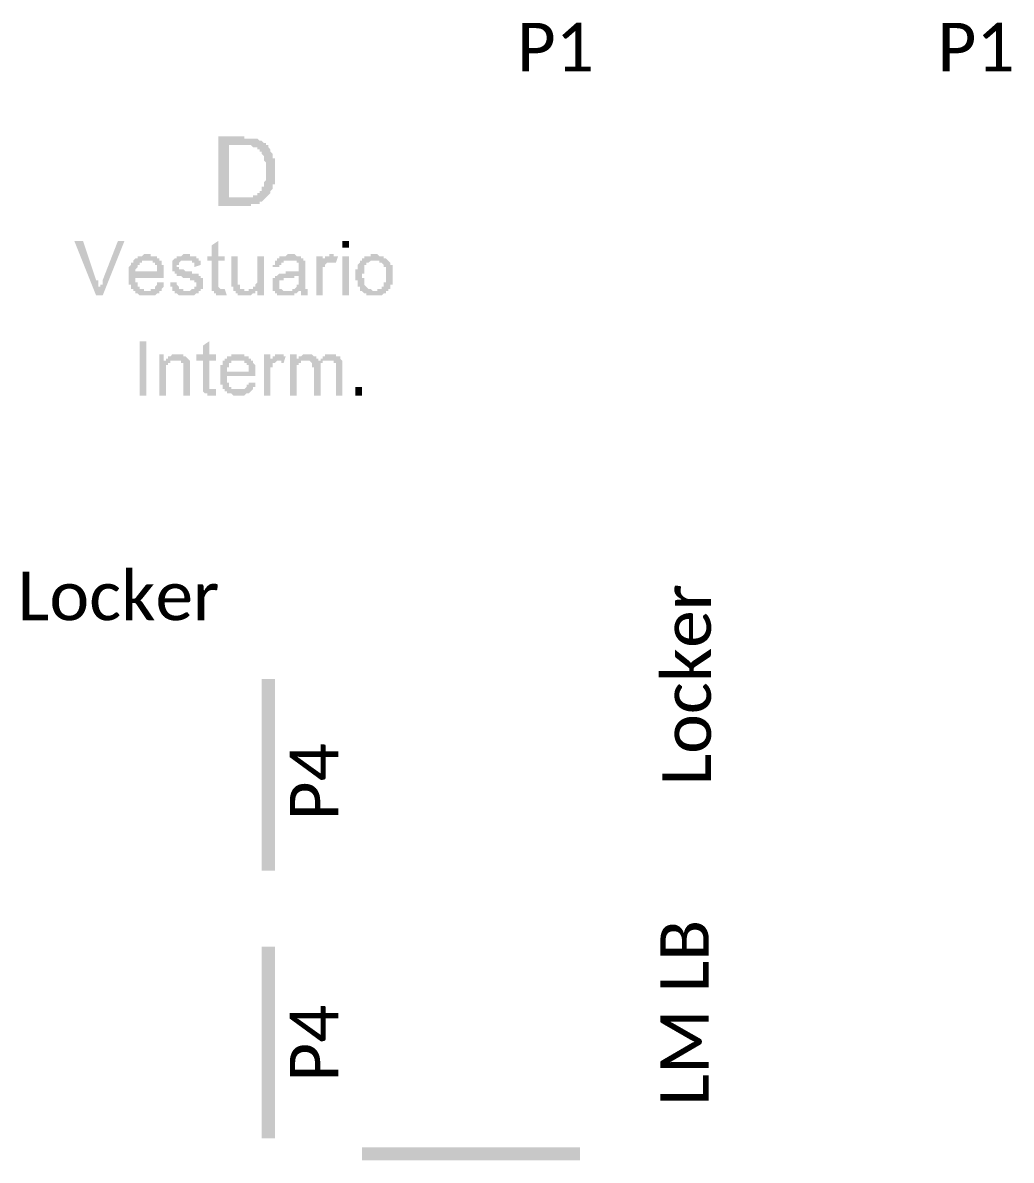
# Model space of a CAD drawing. Header units: inches. Extents: x 17 to 643, y -49 to 16.
# Drawn here: x 606.731 to 610.296, y -34.018 to -29.914 of the extents above; entities that cross this region are included whole.
import ezdxf

# ---------------------------------------------------------------- set-up
doc = ezdxf.new("R2010")
doc.units = ezdxf.units.IN
doc.header["$MEASUREMENT"] = 0
doc.layers.add('PDF_Rellenos sólidos', color=7, linetype='Continuous')
doc.layers.add('PDF_Texto', color=7, linetype='Continuous')
doc.styles.add('PDF Calibri', font='calibri.ttf')

msp = doc.modelspace()

# ---------------------------------------------------------------- hatches: boundary and pattern name
at = {"layer": 'PDF_Rellenos sólidos', "transparency": 33554559}
h = msp.add_hatch(color=256, dxfattribs=at)
h.paths.add_polyline_path([(607.4359, -30.5756), (607.4359, -30.324), (607.5223, -30.324), (607.5302, -30.324), (607.5302, -30.3319), (607.5381, -30.3319), (607.5381, -30.3319), (607.5459, -30.3319), (607.5459, -30.3319), (607.5538, -30.3319), (607.5538, -30.3319), (607.5538, -30.3319), (607.5616, -30.3319), (607.5616, -30.3319), (607.5616, -30.3319), (607.5695, -30.3319), (607.5695, -30.3319), (607.5774, -30.3319), (607.5774, -30.3319), (607.5774, -30.3319), (607.5852, -30.3398), (607.5852, -30.3398), (607.5931, -30.3398), (607.5931, -30.3398), (607.5931, -30.3398), (607.6009, -30.3476), (607.6009, -30.3476), (607.6009, -30.3476), (607.6088, -30.3476), (607.6088, -30.3555), (607.6088, -30.3555), (607.6167, -30.3555), (607.6167, -30.3633), (607.6167, -30.3633), (607.6167, -30.3633), (607.6245, -30.3712), (607.6245, -30.3712), (607.6245, -30.3712), (607.6245, -30.3791), (607.6245, -30.3791), (607.6324, -30.3869), (607.6324, -30.3869), (607.6324, -30.3869), (607.6324, -30.3869), (607.6324, -30.3948), (607.6324, -30.3948), (607.6324, -30.4026), (607.6324, -30.4026), (607.6402, -30.4026), (607.6402, -30.4105), (607.6402, -30.4105), (607.6402, -30.4184), (607.6402, -30.4184), (607.6402, -30.4262), (607.6402, -30.4262), (607.6402, -30.4262), (607.6402, -30.4341), (607.6402, -30.4341), (607.6402, -30.4419), (607.6402, -30.4419), (607.6402, -30.4498), (607.6402, -30.4498), (607.6402, -30.4498), (607.6402, -30.4577), (607.6402, -30.4577), (607.6402, -30.4655), (607.6402, -30.4655), (607.6402, -30.4734), (607.6402, -30.4734), (607.6402, -30.4812), (607.6402, -30.4812), (607.6402, -30.4812), (607.6402, -30.4891), (607.6402, -30.4891), (607.6402, -30.497), (607.6324, -30.497), (607.6324, -30.497), (607.6324, -30.5048), (607.6324, -30.5048), (607.6324, -30.5127), (607.6324, -30.5127), (607.6324, -30.5127), (607.6245, -30.5205), (607.6245, -30.5205), (607.6245, -30.5284), (607.6245, -30.5284), (607.6245, -30.5284), (607.6167, -30.5363), (607.6167, -30.5363), (607.6167, -30.5363), (607.6167, -30.5363), (607.6088, -30.5441), (607.6088, -30.5441), (607.6088, -30.5441), (607.6009, -30.552), (607.6009, -30.552), (607.6009, -30.552), (607.5931, -30.5598), (607.5931, -30.5598), (607.5931, -30.5598), (607.5931, -30.5598), (607.5852, -30.5598), (607.5852, -30.5598), (607.5852, -30.5677), (607.5774, -30.5677), (607.5774, -30.5677), (607.5695, -30.5677), (607.5695, -30.5677), (607.5695, -30.5677), (607.5616, -30.5677), (607.5616, -30.5677), (607.5616, -30.5677), (607.5538, -30.5677), (607.5538, -30.5756), (607.5459, -30.5756), (607.5459, -30.5756), (607.5381, -30.5756), (607.5381, -30.5756), (607.5302, -30.5756), (607.5302, -30.5756), (607.5302, -30.5756)], flags=0)
h.paths.add_polyline_path([(607.4752, -30.5441), (607.5223, -30.5441), (607.5302, -30.5441), (607.5302, -30.5441), (607.5381, -30.5441), (607.5381, -30.5441), (607.5459, -30.5441), (607.5459, -30.5441), (607.5538, -30.5441), (607.5538, -30.5441), (607.5538, -30.5441), (607.5616, -30.5441), (607.5616, -30.5363), (607.5616, -30.5363), (607.5695, -30.5363), (607.5695, -30.5363), (607.5695, -30.5363), (607.5774, -30.5363), (607.5774, -30.5284), (607.5774, -30.5284), (607.5852, -30.5284), (607.5852, -30.5284), (607.5852, -30.5284), (607.5852, -30.5205), (607.5931, -30.5205), (607.5931, -30.5205), (607.5931, -30.5127), (607.5931, -30.5127), (607.5931, -30.5048), (607.6009, -30.5048), (607.6009, -30.5048), (607.6009, -30.497), (607.6009, -30.497), (607.6009, -30.4891), (607.6009, -30.4891), (607.6009, -30.4891), (607.6088, -30.4812), (607.6088, -30.4812), (607.6088, -30.4812), (607.6088, -30.4734), (607.6088, -30.4734), (607.6088, -30.4655), (607.6088, -30.4655), (607.6088, -30.4577), (607.6088, -30.4577), (607.6088, -30.4498), (607.6088, -30.4498), (607.6088, -30.4419), (607.6088, -30.4419), (607.6088, -30.4341), (607.6088, -30.4341), (607.6088, -30.4262), (607.6088, -30.4262), (607.6088, -30.4184), (607.6088, -30.4184), (607.6088, -30.4184), (607.6009, -30.4105), (607.6009, -30.4105), (607.6009, -30.4026), (607.6009, -30.4026), (607.6009, -30.4026), (607.6009, -30.3948), (607.6009, -30.3948), (607.6009, -30.3948), (607.5931, -30.3869), (607.5931, -30.3869), (607.5931, -30.3869), (607.5931, -30.3869), (607.5931, -30.3791), (607.5852, -30.3791), (607.5852, -30.3712), (607.5852, -30.3712), (607.5774, -30.3712), (607.5774, -30.3712), (607.5774, -30.3633), (607.5695, -30.3633), (607.5695, -30.3633), (607.5695, -30.3633), (607.5616, -30.3633), (607.5616, -30.3633), (607.5616, -30.3633), (607.5616, -30.3633), (607.5538, -30.3555), (607.5538, -30.3555), (607.5459, -30.3555), (607.5459, -30.3555), (607.5381, -30.3555), (607.5381, -30.3555), (607.5302, -30.3555), (607.5302, -30.3555), (607.5223, -30.3555), (607.5223, -30.3555), (607.4752, -30.3555)], flags=0)
for points in [[(606.9957, -30.8978), (606.9171, -30.7013), (606.9486, -30.7013), (606.9957, -30.8428), (607.0036, -30.8428), (607.0036, -30.8507), (607.0036, -30.8507), (607.0036, -30.8507), (607.0036, -30.8585), (607.0036, -30.8585), (607.0036, -30.8585), (607.0036, -30.8664), (607.0114, -30.8664), (607.0114, -30.8664), (607.0114, -30.8742), (607.0114, -30.8742), (607.0114, -30.8742), (607.0114, -30.8742), (607.0114, -30.8664), (607.0114, -30.8664), (607.0114, -30.8664), (607.0114, -30.8585), (607.0114, -30.8585), (607.0193, -30.8585), (607.0193, -30.8507), (607.0193, -30.8507), (607.0193, -30.8507), (607.0193, -30.8428), (607.0193, -30.8428), (607.0193, -30.8428), (607.0743, -30.7013), (607.0979, -30.7013), (607.0193, -30.8978)], [(607.4595, -30.8742), (607.4673, -30.8978), (607.4595, -30.8978), (607.4595, -30.8978), (607.4595, -30.8978), (607.4516, -30.8978), (607.4516, -30.8978), (607.4516, -30.8978), (607.4437, -30.8978), (607.4437, -30.8978), (607.4437, -30.8978), (607.4359, -30.8978), (607.4359, -30.8978), (607.4359, -30.8978), (607.428, -30.8978), (607.428, -30.8978), (607.428, -30.8978), (607.428, -30.89), (607.4202, -30.89), (607.4202, -30.89), (607.4202, -30.89), (607.4202, -30.8821), (607.4202, -30.8821), (607.4202, -30.8821), (607.4123, -30.8821), (607.4123, -30.8821), (607.4123, -30.8742), (607.4123, -30.8742), (607.4123, -30.8742), (607.4123, -30.8664), (607.4123, -30.8664), (607.4123, -30.8585), (607.4123, -30.8585), (607.4123, -30.8585), (607.4123, -30.7721), (607.3966, -30.7721), (607.3966, -30.7563), (607.4123, -30.7563), (607.4123, -30.717), (607.4359, -30.7013), (607.4359, -30.7563), (607.4595, -30.7563), (607.4595, -30.7721), (607.4359, -30.7721), (607.4359, -30.8585), (607.4359, -30.8585), (607.4359, -30.8664), (607.4359, -30.8664), (607.4359, -30.8664), (607.4359, -30.8664), (607.4437, -30.8742), (607.4437, -30.8742), (607.4437, -30.8742), (607.4437, -30.8742), (607.4516, -30.8742), (607.4516, -30.8742), (607.4516, -30.8742), (607.4516, -30.8742), (607.4595, -30.8742), (607.4595, -30.8742), (607.4595, -30.8742)], [(607.263, -30.8507), (607.2865, -30.8507), (607.2865, -30.8507), (607.2865, -30.8585), (607.2865, -30.8585), (607.2865, -30.8585), (607.2944, -30.8664), (607.2944, -30.8664), (607.2944, -30.8664), (607.2944, -30.8664), (607.2944, -30.8742), (607.2944, -30.8742), (607.3023, -30.8742), (607.3023, -30.8742), (607.3023, -30.8742), (607.3101, -30.8742), (607.3101, -30.8742), (607.3101, -30.8821), (607.318, -30.8821), (607.318, -30.8821), (607.318, -30.8821), (607.3258, -30.8821), (607.3258, -30.8821), (607.3258, -30.8821), (607.3337, -30.8821), (607.3337, -30.8821), (607.3337, -30.8821), (607.3416, -30.8742), (607.3416, -30.8742), (607.3416, -30.8742), (607.3416, -30.8742), (607.3494, -30.8742), (607.3494, -30.8742), (607.3494, -30.8742), (607.3494, -30.8664), (607.3573, -30.8664), (607.3573, -30.8664), (607.3573, -30.8585), (607.3573, -30.8585), (607.3573, -30.8585), (607.3573, -30.8585), (607.3573, -30.8507), (607.3573, -30.8507), (607.3494, -30.8507), (607.3494, -30.8428), (607.3494, -30.8428), (607.3494, -30.8428), (607.3494, -30.8428), (607.3416, -30.8428), (607.3416, -30.8428), (607.3416, -30.8428), (607.3337, -30.8428), (607.3337, -30.8349), (607.3337, -30.8349), (607.3258, -30.8349), (607.3258, -30.8349), (607.318, -30.8349), (607.318, -30.8349), (607.3101, -30.8349), (607.3101, -30.8349), (607.3101, -30.8349), (607.3023, -30.8271), (607.3023, -30.8271), (607.3023, -30.8271), (607.2944, -30.8271), (607.2944, -30.8271), (607.2944, -30.8271), (607.2944, -30.8271), (607.2865, -30.8271), (607.2865, -30.8271), (607.2865, -30.8271), (607.2865, -30.8271), (607.2865, -30.8192), (607.2787, -30.8192), (607.2787, -30.8192), (607.2787, -30.8192), (607.2787, -30.8114), (607.2708, -30.8114), (607.2708, -30.8114), (607.2708, -30.8114), (607.2708, -30.8035), (607.2708, -30.8035), (607.2708, -30.8035), (607.2708, -30.7956), (607.2708, -30.7956), (607.2708, -30.7956), (607.2708, -30.7956), (607.2708, -30.7878), (607.2708, -30.7878), (607.2708, -30.7878), (607.2708, -30.7799), (607.2708, -30.7799), (607.2708, -30.7799), (607.2708, -30.7721), (607.2708, -30.7721), (607.2708, -30.7721), (607.2787, -30.7642), (607.2787, -30.7642), (607.2787, -30.7642), (607.2787, -30.7642), (607.2865, -30.7642), (607.2865, -30.7563), (607.2865, -30.7563), (607.2865, -30.7563), (607.2944, -30.7563), (607.2944, -30.7563), (607.2944, -30.7563), (607.3023, -30.7563), (607.3023, -30.7563), (607.3023, -30.7563), (607.3101, -30.7485), (607.3101, -30.7485), (607.3101, -30.7485), (607.318, -30.7485), (607.318, -30.7485), (607.318, -30.7485), (607.3258, -30.7485), (607.3258, -30.7485), (607.3258, -30.7485), (607.3337, -30.7485), (607.3337, -30.7485), (607.3337, -30.7563), (607.3416, -30.7563), (607.3416, -30.7563), (607.3416, -30.7563), (607.3494, -30.7563), (607.3494, -30.7563), (607.3494, -30.7563), (607.3573, -30.7563), (607.3573, -30.7563), (607.3573, -30.7642), (607.3651, -30.7642), (607.3651, -30.7642), (607.3651, -30.7642), (607.3651, -30.7721), (607.3651, -30.7721), (607.3651, -30.7721), (607.373, -30.7721), (607.373, -30.7721), (607.373, -30.7799), (607.373, -30.7799), (607.373, -30.7799), (607.373, -30.7878), (607.373, -30.7878), (607.373, -30.7878), (607.3494, -30.7956), (607.3494, -30.7878), (607.3494, -30.7878), (607.3494, -30.7878), (607.3494, -30.7878), (607.3494, -30.7799), (607.3416, -30.7799), (607.3416, -30.7799), (607.3416, -30.7799), (607.3416, -30.7721), (607.3416, -30.7721), (607.3337, -30.7721), (607.3337, -30.7721), (607.3337, -30.7721), (607.3258, -30.7721), (607.3258, -30.7721), (607.3258, -30.7721), (607.318, -30.7721), (607.318, -30.7721), (607.318, -30.7721), (607.3101, -30.7721), (607.3101, -30.7721), (607.3023, -30.7721), (607.3023, -30.7721), (607.3023, -30.7721), (607.3023, -30.7721), (607.2944, -30.7799), (607.2944, -30.7799), (607.2944, -30.7799), (607.2944, -30.7799), (607.2944, -30.7799), (607.2944, -30.7878), (607.2865, -30.7878), (607.2865, -30.7878), (607.2865, -30.7956), (607.2944, -30.7956), (607.2944, -30.7956), (607.2944, -30.7956), (607.2944, -30.7956), (607.2944, -30.8035), (607.3023, -30.8035), (607.3023, -30.8035), (607.3023, -30.8035), (607.3023, -30.8035), (607.3023, -30.8035), (607.3101, -30.8035), (607.3101, -30.8035), (607.3101, -30.8035), (607.318, -30.8114), (607.318, -30.8114), (607.3258, -30.8114), (607.3258, -30.8114), (607.3258, -30.8114), (607.3337, -30.8114), (607.3337, -30.8114), (607.3337, -30.8114), (607.3416, -30.8114), (607.3416, -30.8192), (607.3494, -30.8192), (607.3494, -30.8192), (607.3494, -30.8192), (607.3494, -30.8192), (607.3573, -30.8192), (607.3573, -30.8192), (607.3573, -30.8192), (607.3573, -30.8192), (607.3651, -30.8192), (607.3651, -30.8271), (607.3651, -30.8271), (607.3651, -30.8271), (607.373, -30.8271), (607.373, -30.8271), (607.373, -30.8349), (607.373, -30.8349), (607.373, -30.8349), (607.3809, -30.8349), (607.3809, -30.8428), (607.3809, -30.8428), (607.3809, -30.8428), (607.3809, -30.8507), (607.3809, -30.8507), (607.3809, -30.8585), (607.3809, -30.8585), (607.3809, -30.8585), (607.3809, -30.8585), (607.3809, -30.8664), (607.3809, -30.8664), (607.3809, -30.8664), (607.3809, -30.8742), (607.373, -30.8742), (607.373, -30.8742), (607.373, -30.8742), (607.373, -30.8821), (607.373, -30.8821), (607.3651, -30.8821), (607.3651, -30.8821), (607.3651, -30.89), (607.3651, -30.89), (607.3573, -30.89), (607.3573, -30.89), (607.3573, -30.89), (607.3573, -30.89), (607.3494, -30.8978), (607.3494, -30.8978), (607.3494, -30.8978), (607.3416, -30.8978), (607.3416, -30.8978), (607.3416, -30.8978), (607.3337, -30.8978), (607.3337, -30.8978), (607.3337, -30.8978), (607.3258, -30.8978), (607.3258, -30.8978), (607.3258, -30.8978), (607.318, -30.8978), (607.318, -30.8978), (607.3101, -30.8978), (607.3101, -30.8978), (607.3101, -30.8978), (607.3023, -30.8978), (607.3023, -30.8978), (607.3023, -30.8978), (607.2944, -30.8978), (607.2944, -30.8978), (607.2944, -30.8978), (607.2865, -30.89), (607.2865, -30.89), (607.2865, -30.89), (607.2865, -30.89), (607.2787, -30.89), (607.2787, -30.89), (607.2787, -30.89), (607.2787, -30.8821), (607.2787, -30.8821), (607.2708, -30.8821), (607.2708, -30.8821), (607.2708, -30.8742), (607.2708, -30.8742), (607.2708, -30.8742), (607.2708, -30.8664), (607.263, -30.8664), (607.263, -30.8664), (607.263, -30.8585), (607.263, -30.8585), (607.263, -30.8585), (607.263, -30.8507)], [(607.5774, -30.8978), (607.5774, -30.8742), (607.5774, -30.8742), (607.5774, -30.8821), (607.5774, -30.8821), (607.5695, -30.8821), (607.5695, -30.89), (607.5695, -30.89), (607.5695, -30.89), (607.5616, -30.89), (607.5616, -30.89), (607.5616, -30.89), (607.5538, -30.8978), (607.5538, -30.8978), (607.5538, -30.8978), (607.5538, -30.8978), (607.5459, -30.8978), (607.5459, -30.8978), (607.5459, -30.8978), (607.5381, -30.8978), (607.5381, -30.8978), (607.5302, -30.8978), (607.5302, -30.8978), (607.5302, -30.8978), (607.5302, -30.8978), (607.5223, -30.8978), (607.5223, -30.8978), (607.5223, -30.8978), (607.5145, -30.8978), (607.5145, -30.8978), (607.5145, -30.8978), (607.5066, -30.8978), (607.5066, -30.89), (607.5066, -30.89), (607.4988, -30.89), (607.4988, -30.89), (607.4988, -30.89), (607.4988, -30.8821), (607.4988, -30.8821), (607.4909, -30.8821), (607.4909, -30.8821), (607.4909, -30.8821), (607.4909, -30.8742), (607.4909, -30.8742), (607.4909, -30.8742), (607.4909, -30.8664), (607.483, -30.8664), (607.483, -30.8664), (607.483, -30.8664), (607.483, -30.8585), (607.483, -30.8585), (607.483, -30.8585), (607.483, -30.8507), (607.483, -30.8507), (607.483, -30.8507), (607.483, -30.8428), (607.483, -30.8428), (607.483, -30.7563), (607.5066, -30.7563), (607.5066, -30.8349), (607.5066, -30.8349), (607.5066, -30.8428), (607.5066, -30.8428), (607.5066, -30.8507), (607.5066, -30.8507), (607.5066, -30.8507), (607.5066, -30.8585), (607.5066, -30.8585), (607.5145, -30.8585), (607.5145, -30.8585), (607.5145, -30.8585), (607.5145, -30.8664), (607.5145, -30.8664), (607.5145, -30.8664), (607.5145, -30.8742), (607.5223, -30.8742), (607.5223, -30.8742), (607.5223, -30.8742), (607.5223, -30.8742), (607.5302, -30.8742), (607.5302, -30.8742), (607.5302, -30.8821), (607.5381, -30.8821), (607.5381, -30.8821), (607.5381, -30.8821), (607.5381, -30.8821), (607.5459, -30.8821), (607.5459, -30.8742), (607.5459, -30.8742), (607.5538, -30.8742), (607.5538, -30.8742), (607.5538, -30.8742), (607.5616, -30.8742), (607.5616, -30.8742), (607.5616, -30.8664), (607.5616, -30.8664), (607.5695, -30.8664), (607.5695, -30.8664), (607.5695, -30.8585), (607.5695, -30.8585), (607.5695, -30.8585), (607.5695, -30.8585), (607.5774, -30.8507), (607.5774, -30.8507), (607.5774, -30.8507), (607.5774, -30.8507), (607.5774, -30.8428), (607.5774, -30.8428), (607.5774, -30.8349), (607.5774, -30.8349), (607.5774, -30.8349), (607.5774, -30.8271), (607.5774, -30.7563), (607.6009, -30.7563), (607.6009, -30.8978)], [(607.7896, -30.8978), (607.7896, -30.7563), (607.8132, -30.7563), (607.8132, -30.7721), (607.8132, -30.7721), (607.8132, -30.7721), (607.8132, -30.7642), (607.821, -30.7642), (607.821, -30.7642), (607.821, -30.7642), (607.821, -30.7563), (607.8289, -30.7563), (607.8289, -30.7563), (607.8289, -30.7563), (607.8289, -30.7563), (607.8289, -30.7563), (607.8367, -30.7563), (607.8367, -30.7485), (607.8367, -30.7485), (607.8446, -30.7485), (607.8446, -30.7485), (607.8446, -30.7485), (607.8446, -30.7485), (607.8525, -30.7485), (607.8525, -30.7563), (607.8525, -30.7563), (607.8603, -30.7563), (607.8603, -30.7563), (607.8603, -30.7563), (607.8682, -30.7563), (607.8682, -30.7563), (607.8603, -30.7799), (607.8603, -30.7799), (607.8525, -30.7799), (607.8525, -30.7799), (607.8525, -30.7799), (607.8446, -30.7799), (607.8446, -30.7799), (607.8446, -30.7799), (607.8367, -30.7799), (607.8367, -30.7799), (607.8367, -30.7799), (607.8289, -30.7799), (607.8289, -30.7799), (607.8289, -30.7799), (607.8289, -30.7799), (607.821, -30.7878), (607.821, -30.7878), (607.821, -30.7878), (607.821, -30.7878), (607.821, -30.7956), (607.821, -30.7956), (607.8132, -30.7956), (607.8132, -30.8035), (607.8132, -30.8035), (607.8132, -30.8035), (607.8132, -30.8114), (607.8132, -30.8114), (607.8132, -30.8114), (607.8132, -30.8192), (607.8132, -30.8192), (607.8132, -30.8192), (607.8132, -30.8978)], [(607.428, -31.2358), (607.428, -31.2594), (607.428, -31.2594), (607.4202, -31.2594), (607.4202, -31.2594), (607.4202, -31.2594), (607.4123, -31.2594), (607.4123, -31.2594), (607.4123, -31.2594), (607.4044, -31.2594), (607.4044, -31.2594), (607.4044, -31.2594), (607.3966, -31.2594), (607.3966, -31.2594), (607.3966, -31.2515), (607.3966, -31.2515), (607.3887, -31.2515), (607.3887, -31.2515), (607.3887, -31.2515), (607.3887, -31.2515), (607.3809, -31.2437), (607.3809, -31.2437), (607.3809, -31.2437), (607.3809, -31.2437), (607.3809, -31.2358), (607.3809, -31.2358), (607.3809, -31.2358), (607.3809, -31.2358), (607.3809, -31.2279), (607.3809, -31.2279), (607.3809, -31.2201), (607.3809, -31.2201), (607.3809, -31.2201), (607.3809, -31.2122), (607.3809, -31.1336), (607.3573, -31.1336), (607.3573, -31.11), (607.3809, -31.11), (607.3809, -31.0786), (607.4044, -31.0629), (607.4044, -31.11), (607.428, -31.11), (607.428, -31.1336), (607.4044, -31.1336), (607.4044, -31.2122), (607.4044, -31.2201), (607.4044, -31.2201), (607.4044, -31.2279), (607.4044, -31.2279), (607.4044, -31.2279), (607.4044, -31.2279), (607.4044, -31.2358), (607.4044, -31.2358), (607.4123, -31.2358), (607.4123, -31.2358), (607.4123, -31.2358), (607.4123, -31.2358), (607.4202, -31.2358), (607.4202, -31.2358), (607.4202, -31.2358), (607.428, -31.2358)], [(607.2237, -31.2594), (607.2237, -31.11), (607.2394, -31.11), (607.2394, -31.1336), (607.2472, -31.1336), (607.2472, -31.1258), (607.2472, -31.1258), (607.2472, -31.1258), (607.2551, -31.1258), (607.2551, -31.1258), (607.2551, -31.1179), (607.2551, -31.1179), (607.263, -31.1179), (607.263, -31.1179), (607.263, -31.1179), (607.263, -31.1179), (607.2708, -31.11), (607.2708, -31.11), (607.2708, -31.11), (607.2787, -31.11), (607.2787, -31.11), (607.2787, -31.11), (607.2865, -31.11), (607.2865, -31.11), (607.2865, -31.11), (607.2944, -31.11), (607.2944, -31.11), (607.2944, -31.11), (607.3023, -31.11), (607.3023, -31.11), (607.3023, -31.11), (607.3101, -31.11), (607.3101, -31.1179), (607.3101, -31.1179), (607.318, -31.1179), (607.318, -31.1179), (607.318, -31.1179), (607.318, -31.1179), (607.3258, -31.1258), (607.3258, -31.1258), (607.3258, -31.1258), (607.3258, -31.1258), (607.3258, -31.1258), (607.3337, -31.1336), (607.3337, -31.1336), (607.3337, -31.1336), (607.3337, -31.1415), (607.3337, -31.1415), (607.3337, -31.1415), (607.3337, -31.1415), (607.3337, -31.1493), (607.3337, -31.1493), (607.3337, -31.1493), (607.3337, -31.1572), (607.3337, -31.1572), (607.3337, -31.1572), (607.3337, -31.1651), (607.3337, -31.1651), (607.3337, -31.1651), (607.3337, -31.2594), (607.3101, -31.2594), (607.3101, -31.1729), (607.3101, -31.1651), (607.3101, -31.1651), (607.3101, -31.1572), (607.3101, -31.1572), (607.3101, -31.1572), (607.3101, -31.1493), (607.3101, -31.1493), (607.3101, -31.1493), (607.3101, -31.1493), (607.3101, -31.1415), (607.3101, -31.1415), (607.3023, -31.1415), (607.3023, -31.1415), (607.3023, -31.1336), (607.3023, -31.1336), (607.2944, -31.1336), (607.2944, -31.1336), (607.2944, -31.1336), (607.2865, -31.1336), (607.2865, -31.1336), (607.2865, -31.1336), (607.2865, -31.1336), (607.2787, -31.1336), (607.2787, -31.1336), (607.2787, -31.1336), (607.2708, -31.1336), (607.2708, -31.1336), (607.2708, -31.1336), (607.263, -31.1336), (607.263, -31.1336), (607.263, -31.1415), (607.2551, -31.1415), (607.2551, -31.1415), (607.2551, -31.1415), (607.2551, -31.1415), (607.2551, -31.1493), (607.2551, -31.1493), (607.2472, -31.1493), (607.2472, -31.1493), (607.2472, -31.1572), (607.2472, -31.1572), (607.2472, -31.1572), (607.2472, -31.1651), (607.2472, -31.1651), (607.2472, -31.1651), (607.2472, -31.1729), (607.2472, -31.1729), (607.2472, -31.1808), (607.2472, -31.2594)], [(607.6009, -31.2594), (607.6009, -31.11), (607.6245, -31.11), (607.6245, -31.1336), (607.6245, -31.1336), (607.6245, -31.1258), (607.6324, -31.1258), (607.6324, -31.1258), (607.6324, -31.1258), (607.6324, -31.1179), (607.6324, -31.1179), (607.6402, -31.1179), (607.6402, -31.1179), (607.6402, -31.1179), (607.6402, -31.11), (607.6402, -31.11), (607.6481, -31.11), (607.6481, -31.11), (607.6481, -31.11), (607.656, -31.11), (607.656, -31.11), (607.656, -31.11), (607.656, -31.11), (607.6638, -31.11), (607.6638, -31.11), (607.6638, -31.11), (607.6717, -31.11), (607.6717, -31.1179), (607.6717, -31.1179), (607.6795, -31.1179), (607.6795, -31.1179), (607.6717, -31.1415), (607.6717, -31.1415), (607.6638, -31.1415), (607.6638, -31.1336), (607.6638, -31.1336), (607.656, -31.1336), (607.656, -31.1336), (607.656, -31.1336), (607.6481, -31.1336), (607.6481, -31.1336), (607.6481, -31.1336), (607.6402, -31.1415), (607.6402, -31.1415), (607.6402, -31.1415), (607.6402, -31.1415), (607.6324, -31.1415), (607.6324, -31.1493), (607.6324, -31.1493), (607.6324, -31.1493), (607.6324, -31.1572), (607.6324, -31.1572), (607.6324, -31.1572), (607.6245, -31.1572), (607.6245, -31.1651), (607.6245, -31.1651), (607.6245, -31.1729), (607.6245, -31.1729), (607.6245, -31.1729), (607.6245, -31.1808), (607.6245, -31.1808), (607.6245, -31.1808), (607.6245, -31.2594)], [(607.6953, -31.2594), (607.6953, -31.11), (607.7188, -31.11), (607.7188, -31.1336), (607.7188, -31.1336), (607.7188, -31.1258), (607.7188, -31.1258), (607.7188, -31.1258), (607.7267, -31.1258), (607.7267, -31.1179), (607.7267, -31.1179), (607.7267, -31.1179), (607.7346, -31.1179), (607.7346, -31.1179), (607.7346, -31.1179), (607.7346, -31.1179), (607.7424, -31.11), (607.7424, -31.11), (607.7424, -31.11), (607.7503, -31.11), (607.7503, -31.11), (607.7503, -31.11), (607.7581, -31.11), (607.7581, -31.11), (607.7581, -31.11), (607.766, -31.11), (607.766, -31.11), (607.766, -31.11), (607.7739, -31.11), (607.7739, -31.11), (607.7739, -31.11), (607.7817, -31.1179), (607.7817, -31.1179), (607.7817, -31.1179), (607.7896, -31.1179), (607.7896, -31.1179), (607.7896, -31.1258), (607.7896, -31.1258), (607.7974, -31.1258), (607.7974, -31.1258), (607.7974, -31.1336), (607.7974, -31.1336), (607.7974, -31.1336), (607.7974, -31.1336), (607.8053, -31.1336), (607.8053, -31.1258), (607.8053, -31.1258), (607.8053, -31.1258), (607.8132, -31.1258), (607.8132, -31.1179), (607.8132, -31.1179), (607.8132, -31.1179), (607.821, -31.1179), (607.821, -31.1179), (607.821, -31.1179), (607.821, -31.11), (607.8289, -31.11), (607.8289, -31.11), (607.8289, -31.11), (607.8367, -31.11), (607.8367, -31.11), (607.8367, -31.11), (607.8446, -31.11), (607.8446, -31.11), (607.8446, -31.11), (607.8525, -31.11), (607.8525, -31.11), (607.8603, -31.11), (607.8603, -31.11), (607.8603, -31.11), (607.8603, -31.1179), (607.8682, -31.1179), (607.8682, -31.1179), (607.8682, -31.1179), (607.876, -31.1179), (607.876, -31.1258), (607.876, -31.1258), (607.876, -31.1258), (607.876, -31.1258), (607.876, -31.1258), (607.8839, -31.1336), (607.8839, -31.1336), (607.8839, -31.1336), (607.8839, -31.1336), (607.8839, -31.1415), (607.8839, -31.1415), (607.8839, -31.1415), (607.8839, -31.1493), (607.8839, -31.1493), (607.8839, -31.1572), (607.8839, -31.1572), (607.8839, -31.1572), (607.8839, -31.2594), (607.8603, -31.2594), (607.8603, -31.1651), (607.8603, -31.1651), (607.8603, -31.1572), (607.8603, -31.1572), (607.8603, -31.1572), (607.8603, -31.1493), (607.8603, -31.1493), (607.8603, -31.1493), (607.8603, -31.1493), (607.8603, -31.1415), (607.8603, -31.1415), (607.8525, -31.1415), (607.8525, -31.1336), (607.8525, -31.1336), (607.8525, -31.1336), (607.8446, -31.1336), (607.8446, -31.1336), (607.8446, -31.1336), (607.8367, -31.1336), (607.8367, -31.1336), (607.8367, -31.1336), (607.8289, -31.1336), (607.8289, -31.1336), (607.8289, -31.1336), (607.821, -31.1336), (607.821, -31.1336), (607.821, -31.1336), (607.8132, -31.1336), (607.8132, -31.1415), (607.8132, -31.1415), (607.8132, -31.1415), (607.8132, -31.1415), (607.8053, -31.1415), (607.8053, -31.1493), (607.8053, -31.1493), (607.8053, -31.1493), (607.8053, -31.1572), (607.8053, -31.1572), (607.8053, -31.1572), (607.8053, -31.1651), (607.8053, -31.1651), (607.8053, -31.1651), (607.8053, -31.1729), (607.8053, -31.1729), (607.8053, -31.2594), (607.7817, -31.2594), (607.7817, -31.1651), (607.7817, -31.1572), (607.7739, -31.1572), (607.7739, -31.1572), (607.7739, -31.1493), (607.7739, -31.1493), (607.7739, -31.1493), (607.7739, -31.1415), (607.7739, -31.1415), (607.7739, -31.1415), (607.7739, -31.1415), (607.7739, -31.1415), (607.766, -31.1336), (607.766, -31.1336), (607.766, -31.1336), (607.766, -31.1336), (607.7581, -31.1336), (607.7581, -31.1336), (607.7503, -31.1336), (607.7503, -31.1336), (607.7503, -31.1336), (607.7503, -31.1336), (607.7424, -31.1336), (607.7424, -31.1336), (607.7424, -31.1336), (607.7346, -31.1336), (607.7346, -31.1336), (607.7346, -31.1336), (607.7346, -31.1415), (607.7267, -31.1415), (607.7267, -31.1415), (607.7267, -31.1415), (607.7267, -31.1493), (607.7267, -31.1493), (607.7188, -31.1493), (607.7188, -31.1493), (607.7188, -31.1572), (607.7188, -31.1572), (607.7188, -31.1572), (607.7188, -31.1651), (607.7188, -31.1651), (607.7188, -31.1651), (607.7188, -31.1729), (607.7188, -31.1729), (607.7188, -31.1729), (607.7188, -31.1808), (607.7188, -31.1808), (607.7188, -31.2594)]]:
    msp.add_hatch(color=256, dxfattribs=at).paths.add_polyline_path(points)
h = msp.add_hatch(color=256, dxfattribs=at)
h.paths.add_polyline_path([(607.2158, -30.8507), (607.2394, -30.8507), (607.2394, -30.8585), (607.2394, -30.8585), (607.2394, -30.8585), (607.2394, -30.8664), (607.2394, -30.8664), (607.2394, -30.8664), (607.2315, -30.8742), (607.2315, -30.8742), (607.2315, -30.8742), (607.2315, -30.8821), (607.2315, -30.8821), (607.2237, -30.8821), (607.2237, -30.8821), (607.2237, -30.8821), (607.2237, -30.89), (607.2237, -30.89), (607.2158, -30.89), (607.2158, -30.89), (607.2158, -30.89), (607.2158, -30.89), (607.2079, -30.8978), (607.2079, -30.8978), (607.2079, -30.8978), (607.2001, -30.8978), (607.2001, -30.8978), (607.2001, -30.8978), (607.1922, -30.8978), (607.1922, -30.8978), (607.1922, -30.8978), (607.1844, -30.8978), (607.1844, -30.8978), (607.1765, -30.8978), (607.1765, -30.8978), (607.1765, -30.8978), (607.1686, -30.8978), (607.1686, -30.8978), (607.1686, -30.8978), (607.1608, -30.8978), (607.1608, -30.8978), (607.1608, -30.8978), (607.1529, -30.8978), (607.1529, -30.8978), (607.1529, -30.8978), (607.1451, -30.89), (607.1451, -30.89), (607.1451, -30.89), (607.1372, -30.89), (607.1372, -30.89), (607.1372, -30.89), (607.1372, -30.8821), (607.1293, -30.8821), (607.1293, -30.8821), (607.1293, -30.8821), (607.1293, -30.8821), (607.1293, -30.8742), (607.1293, -30.8742), (607.1215, -30.8742), (607.1215, -30.8742), (607.1215, -30.8664), (607.1215, -30.8664), (607.1215, -30.8664), (607.1215, -30.8585), (607.1136, -30.8585), (607.1136, -30.8585), (607.1136, -30.8507), (607.1136, -30.8507), (607.1136, -30.8507), (607.1136, -30.8428), (607.1136, -30.8428), (607.1136, -30.8428), (607.1136, -30.8349), (607.1136, -30.8349), (607.1136, -30.8349), (607.1136, -30.8271), (607.1136, -30.8271), (607.1136, -30.8271), (607.1136, -30.8192), (607.1136, -30.8192), (607.1136, -30.8114), (607.1136, -30.8114), (607.1136, -30.8114), (607.1136, -30.8035), (607.1136, -30.8035), (607.1136, -30.8035), (607.1136, -30.7956), (607.1136, -30.7956), (607.1136, -30.7956), (607.1215, -30.7878), (607.1215, -30.7878), (607.1215, -30.7878), (607.1215, -30.7799), (607.1215, -30.7799), (607.1215, -30.7799), (607.1293, -30.7799), (607.1293, -30.7721), (607.1293, -30.7721), (607.1293, -30.7721), (607.1293, -30.7721), (607.1293, -30.7721), (607.1372, -30.7642), (607.1372, -30.7642), (607.1372, -30.7642), (607.1372, -30.7642), (607.1451, -30.7642), (607.1451, -30.7563), (607.1451, -30.7563), (607.1529, -30.7563), (607.1529, -30.7563), (607.1529, -30.7563), (607.1529, -30.7563), (607.1608, -30.7563), (607.1608, -30.7563), (607.1608, -30.7563), (607.1686, -30.7485), (607.1686, -30.7485), (607.1765, -30.7485), (607.1765, -30.7485), (607.1765, -30.7485), (607.1844, -30.7485), (607.1844, -30.7485), (607.1844, -30.7485), (607.1922, -30.7485), (607.1922, -30.7563), (607.1922, -30.7563), (607.2001, -30.7563), (607.2001, -30.7563), (607.2001, -30.7563), (607.2079, -30.7563), (607.2079, -30.7563), (607.2079, -30.7563), (607.2158, -30.7563), (607.2158, -30.7642), (607.2158, -30.7642), (607.2158, -30.7642), (607.2237, -30.7642), (607.2237, -30.7642), (607.2237, -30.7721), (607.2237, -30.7721), (607.2237, -30.7721), (607.2315, -30.7721), (607.2315, -30.7799), (607.2315, -30.7799), (607.2315, -30.7799), (607.2315, -30.7799), (607.2315, -30.7878), (607.2394, -30.7878), (607.2394, -30.7878), (607.2394, -30.7878), (607.2394, -30.7956), (607.2394, -30.7956), (607.2394, -30.7956), (607.2394, -30.8035), (607.2394, -30.8035), (607.2394, -30.8035), (607.2394, -30.8114), (607.2394, -30.8114), (607.2394, -30.8192), (607.2394, -30.8192), (607.2394, -30.8192), (607.2394, -30.8271), (607.2394, -30.8271), (607.2394, -30.8271), (607.2394, -30.8349), (607.1372, -30.8349), (607.1372, -30.8349), (607.1372, -30.8349), (607.1372, -30.8428), (607.1372, -30.8428), (607.1372, -30.8428), (607.1372, -30.8507), (607.1372, -30.8507), (607.1451, -30.8507), (607.1451, -30.8585), (607.1451, -30.8585), (607.1451, -30.8585), (607.1451, -30.8664), (607.1451, -30.8664), (607.1529, -30.8664), (607.1529, -30.8664), (607.1529, -30.8664), (607.1529, -30.8742), (607.1529, -30.8742), (607.1608, -30.8742), (607.1608, -30.8742), (607.1608, -30.8742), (607.1686, -30.8742), (607.1686, -30.8821), (607.1686, -30.8821), (607.1765, -30.8821), (607.1765, -30.8821), (607.1765, -30.8821), (607.1765, -30.8821), (607.1844, -30.8821), (607.1844, -30.8821), (607.1922, -30.8821), (607.1922, -30.8821), (607.1922, -30.8742), (607.1922, -30.8742), (607.2001, -30.8742), (607.2001, -30.8742), (607.2001, -30.8742), (607.2079, -30.8742), (607.2079, -30.8664), (607.2079, -30.8664), (607.2079, -30.8664), (607.2079, -30.8664), (607.2158, -30.8585), (607.2158, -30.8585), (607.2158, -30.8585), (607.2158, -30.8507), (607.2158, -30.8507)], flags=0)
h.paths.add_polyline_path([(607.1372, -30.8114), (607.2158, -30.8114), (607.2158, -30.8114), (607.2158, -30.8035), (607.2158, -30.8035), (607.2158, -30.8035), (607.2158, -30.7956), (607.2158, -30.7956), (607.2158, -30.7956), (607.2158, -30.7878), (607.2079, -30.7878), (607.2079, -30.7878), (607.2079, -30.7878), (607.2079, -30.7799), (607.2079, -30.7799), (607.2001, -30.7799), (607.2001, -30.7799), (607.2001, -30.7799), (607.2001, -30.7721), (607.1922, -30.7721), (607.1922, -30.7721), (607.1922, -30.7721), (607.1844, -30.7721), (607.1844, -30.7721), (607.1844, -30.7721), (607.1765, -30.7721), (607.1765, -30.7721), (607.1765, -30.7721), (607.1686, -30.7721), (607.1686, -30.7721), (607.1686, -30.7721), (607.1608, -30.7721), (607.1608, -30.7721), (607.1608, -30.7799), (607.1529, -30.7799), (607.1529, -30.7799), (607.1529, -30.7799), (607.1529, -30.7799), (607.1529, -30.7878), (607.1451, -30.7878), (607.1451, -30.7878), (607.1451, -30.7878), (607.1451, -30.7956), (607.1451, -30.7956), (607.1451, -30.7956), (607.1372, -30.8035), (607.1372, -30.8035), (607.1372, -30.8035), (607.1372, -30.8114), (607.1372, -30.8114), (607.1372, -30.8114)], flags=0)
h = msp.add_hatch(color=256, dxfattribs=at)
h.paths.add_polyline_path([(607.7346, -30.8821), (607.7267, -30.8821), (607.7267, -30.8821), (607.7267, -30.8821), (607.7188, -30.89), (607.7188, -30.89), (607.7188, -30.89), (607.711, -30.89), (607.711, -30.89), (607.711, -30.89), (607.711, -30.8978), (607.7031, -30.8978), (607.7031, -30.8978), (607.7031, -30.8978), (607.7031, -30.8978), (607.6953, -30.8978), (607.6953, -30.8978), (607.6953, -30.8978), (607.6874, -30.8978), (607.6874, -30.8978), (607.6874, -30.8978), (607.6795, -30.8978), (607.6795, -30.8978), (607.6717, -30.8978), (607.6717, -30.8978), (607.6717, -30.8978), (607.6638, -30.8978), (607.6638, -30.8978), (607.6638, -30.8978), (607.656, -30.8978), (607.656, -30.8978), (607.656, -30.8978), (607.6481, -30.8978), (607.6481, -30.89), (607.6481, -30.89), (607.6481, -30.89), (607.6402, -30.89), (607.6402, -30.89), (607.6402, -30.89), (607.6402, -30.8821), (607.6402, -30.8821), (607.6324, -30.8821), (607.6324, -30.8742), (607.6324, -30.8742), (607.6324, -30.8742), (607.6324, -30.8742), (607.6324, -30.8664), (607.6324, -30.8664), (607.6324, -30.8664), (607.6324, -30.8585), (607.6324, -30.8585), (607.6324, -30.8585), (607.6324, -30.8507), (607.6324, -30.8507), (607.6324, -30.8507), (607.6324, -30.8428), (607.6324, -30.8428), (607.6324, -30.8428), (607.6324, -30.8428), (607.6324, -30.8349), (607.6402, -30.8349), (607.6402, -30.8349), (607.6402, -30.8349), (607.6402, -30.8271), (607.6481, -30.8271), (607.6481, -30.8271), (607.6481, -30.8271), (607.6481, -30.8271), (607.656, -30.8192), (607.656, -30.8192), (607.656, -30.8192), (607.6638, -30.8192), (607.6638, -30.8192), (607.6638, -30.8192), (607.6717, -30.8192), (607.6717, -30.8192), (607.6717, -30.8192), (607.6795, -30.8192), (607.6795, -30.8192), (607.6795, -30.8114), (607.6874, -30.8114), (607.6874, -30.8114), (607.6953, -30.8114), (607.6953, -30.8114), (607.7031, -30.8114), (607.7031, -30.8114), (607.7031, -30.8114), (607.711, -30.8114), (607.711, -30.8114), (607.711, -30.8114), (607.7188, -30.8114), (607.7188, -30.8114), (607.7188, -30.8114), (607.7267, -30.8114), (607.7267, -30.8114), (607.7267, -30.8035), (607.7267, -30.8035), (607.7267, -30.8035), (607.7267, -30.8035), (607.7267, -30.8035), (607.7267, -30.7956), (607.7267, -30.7956), (607.7267, -30.7878), (607.7267, -30.7878), (607.7267, -30.7878), (607.7267, -30.7799), (607.7267, -30.7799), (607.7188, -30.7799), (607.7188, -30.7799), (607.7188, -30.7799), (607.7188, -30.7799), (607.7188, -30.7721), (607.711, -30.7721), (607.711, -30.7721), (607.711, -30.7721), (607.7031, -30.7721), (607.7031, -30.7721), (607.7031, -30.7721), (607.6953, -30.7721), (607.6953, -30.7721), (607.6874, -30.7721), (607.6874, -30.7721), (607.6874, -30.7721), (607.6795, -30.7721), (607.6795, -30.7721), (607.6795, -30.7721), (607.6717, -30.7721), (607.6717, -30.7721), (607.6717, -30.7799), (607.6717, -30.7799), (607.6717, -30.7799), (607.6638, -30.7799), (607.6638, -30.7799), (607.6638, -30.7878), (607.6638, -30.7878), (607.6638, -30.7878), (607.656, -30.7878), (607.656, -30.7956), (607.656, -30.7956), (607.656, -30.7956), (607.6324, -30.7956), (607.6324, -30.7956), (607.6324, -30.7878), (607.6402, -30.7878), (607.6402, -30.7799), (607.6402, -30.7799), (607.6402, -30.7799), (607.6402, -30.7799), (607.6402, -30.7721), (607.6402, -30.7721), (607.6481, -30.7721), (607.6481, -30.7721), (607.6481, -30.7642), (607.6481, -30.7642), (607.6481, -30.7642), (607.656, -30.7642), (607.656, -30.7642), (607.656, -30.7563), (607.6638, -30.7563), (607.6638, -30.7563), (607.6638, -30.7563), (607.6717, -30.7563), (607.6717, -30.7563), (607.6717, -30.7563), (607.6795, -30.7563), (607.6795, -30.7563), (607.6795, -30.7563), (607.6874, -30.7485), (607.6874, -30.7485), (607.6874, -30.7485), (607.6953, -30.7485), (607.6953, -30.7485), (607.6953, -30.7485), (607.7031, -30.7485), (607.7031, -30.7485), (607.711, -30.7485), (607.711, -30.7485), (607.711, -30.7485), (607.7188, -30.7563), (607.7188, -30.7563), (607.7188, -30.7563), (607.7267, -30.7563), (607.7267, -30.7563), (607.7267, -30.7563), (607.7346, -30.7563), (607.7346, -30.7563), (607.7346, -30.7563), (607.7346, -30.7642), (607.7424, -30.7642), (607.7424, -30.7642), (607.7424, -30.7642), (607.7424, -30.7642), (607.7424, -30.7721), (607.7503, -30.7721), (607.7503, -30.7721), (607.7503, -30.7721), (607.7503, -30.7799), (607.7503, -30.7799), (607.7503, -30.7799), (607.7503, -30.7878), (607.7503, -30.7878), (607.7503, -30.7878), (607.7503, -30.7878), (607.7503, -30.7956), (607.7503, -30.7956), (607.7503, -30.8035), (607.7503, -30.8035), (607.7503, -30.8035), (607.7503, -30.8349), (607.7503, -30.8428), (607.7503, -30.8428), (607.7503, -30.8507), (607.7503, -30.8507), (607.7503, -30.8585), (607.7503, -30.8585), (607.7503, -30.8585), (607.7503, -30.8664), (607.7503, -30.8664), (607.7503, -30.8664), (607.7503, -30.8742), (607.7503, -30.8742), (607.7581, -30.8742), (607.7581, -30.8742), (607.7581, -30.8821), (607.7581, -30.8821), (607.7581, -30.8821), (607.7581, -30.8821), (607.7581, -30.89), (607.7581, -30.89), (607.7581, -30.89), (607.7581, -30.8978), (607.7581, -30.8978), (607.7346, -30.8978), (607.7346, -30.8978), (607.7346, -30.89), (607.7346, -30.89), (607.7346, -30.89), (607.7346, -30.8821), (607.7346, -30.8821), (607.7346, -30.8821)], flags=0)
h.paths.add_polyline_path([(607.7267, -30.8271), (607.7267, -30.8271), (607.7267, -30.8271), (607.7267, -30.8271), (607.7188, -30.8271), (607.7188, -30.8271), (607.7188, -30.8271), (607.711, -30.8271), (607.711, -30.8271), (607.711, -30.8349), (607.7031, -30.8349), (607.7031, -30.8349), (607.6953, -30.8349), (607.6953, -30.8349), (607.6953, -30.8349), (607.6874, -30.8349), (607.6874, -30.8349), (607.6795, -30.8349), (607.6795, -30.8349), (607.6795, -30.8349), (607.6717, -30.8349), (607.6717, -30.8349), (607.6717, -30.8349), (607.6717, -30.8428), (607.6638, -30.8428), (607.6638, -30.8428), (607.6638, -30.8428), (607.656, -30.8428), (607.656, -30.8507), (607.656, -30.8507), (607.656, -30.8507), (607.656, -30.8507), (607.656, -30.8585), (607.656, -30.8585), (607.656, -30.8585), (607.656, -30.8664), (607.656, -30.8664), (607.656, -30.8664), (607.656, -30.8742), (607.6638, -30.8742), (607.6638, -30.8742), (607.6638, -30.8742), (607.6638, -30.8742), (607.6717, -30.8821), (607.6717, -30.8821), (607.6717, -30.8821), (607.6795, -30.8821), (607.6795, -30.8821), (607.6795, -30.8821), (607.6874, -30.8821), (607.6874, -30.8821), (607.6874, -30.8821), (607.6953, -30.8821), (607.6953, -30.8821), (607.6953, -30.8821), (607.7031, -30.8821), (607.7031, -30.8742), (607.7031, -30.8742), (607.711, -30.8742), (607.711, -30.8742), (607.711, -30.8742), (607.711, -30.8742), (607.7188, -30.8664), (607.7188, -30.8664), (607.7188, -30.8664), (607.7188, -30.8664), (607.7188, -30.8585), (607.7267, -30.8585), (607.7267, -30.8585), (607.7267, -30.8585), (607.7267, -30.8507), (607.7267, -30.8507), (607.7267, -30.8507), (607.7267, -30.8428), (607.7267, -30.8428), (607.7267, -30.8428), (607.7267, -30.8349), (607.7267, -30.8349)], flags=0)
h = msp.add_hatch(color=256, dxfattribs=at)
h.paths.add_polyline_path([(607.9311, -30.8271), (607.9311, -30.8192), (607.9311, -30.8192), (607.9311, -30.8192), (607.9311, -30.8114), (607.9311, -30.8114), (607.9311, -30.8035), (607.9389, -30.8035), (607.9389, -30.8035), (607.9389, -30.7956), (607.9389, -30.7956), (607.9389, -30.7956), (607.9389, -30.7878), (607.9389, -30.7878), (607.9389, -30.7878), (607.9389, -30.7878), (607.9468, -30.7799), (607.9468, -30.7799), (607.9468, -30.7799), (607.9468, -30.7799), (607.9468, -30.7721), (607.9468, -30.7721), (607.9546, -30.7721), (607.9546, -30.7721), (607.9546, -30.7642), (607.9546, -30.7642), (607.9546, -30.7642), (607.9625, -30.7642), (607.9625, -30.7642), (607.9625, -30.7642), (607.9625, -30.7563), (607.9704, -30.7563), (607.9704, -30.7563), (607.9704, -30.7563), (607.9782, -30.7563), (607.9782, -30.7563), (607.9782, -30.7563), (607.9861, -30.7563), (607.9861, -30.7563), (607.9861, -30.7485), (607.9939, -30.7485), (607.9939, -30.7485), (607.9939, -30.7485), (608.0018, -30.7485), (608.0018, -30.7485), (608.0097, -30.7485), (608.0097, -30.7485), (608.0097, -30.7485), (608.0175, -30.7563), (608.0175, -30.7563), (608.0175, -30.7563), (608.0254, -30.7563), (608.0254, -30.7563), (608.0254, -30.7563), (608.0332, -30.7563), (608.0332, -30.7563), (608.0332, -30.7563), (608.0332, -30.7642), (608.0411, -30.7642), (608.0411, -30.7642), (608.0411, -30.7642), (608.0411, -30.7642), (608.049, -30.7721), (608.049, -30.7721), (608.049, -30.7721), (608.049, -30.7721), (608.0568, -30.7799), (608.0568, -30.7799), (608.0568, -30.7799), (608.0568, -30.7799), (608.0568, -30.7878), (608.0568, -30.7878), (608.0568, -30.7878), (608.0647, -30.7878), (608.0647, -30.7956), (608.0647, -30.7956), (608.0647, -30.7956), (608.0647, -30.8035), (608.0647, -30.8035), (608.0647, -30.8035), (608.0647, -30.8114), (608.0647, -30.8114), (608.0647, -30.8192), (608.0647, -30.8192), (608.0647, -30.8192), (608.0647, -30.8271), (608.0647, -30.8271), (608.0647, -30.8271), (608.0647, -30.8349), (608.0647, -30.8349), (608.0647, -30.8428), (608.0647, -30.8428), (608.0647, -30.8428), (608.0647, -30.8507), (608.0647, -30.8507), (608.0647, -30.8507), (608.0647, -30.8585), (608.0647, -30.8585), (608.0647, -30.8585), (608.0568, -30.8585), (608.0568, -30.8664), (608.0568, -30.8664), (608.0568, -30.8664), (608.0568, -30.8664), (608.0568, -30.8742), (608.0568, -30.8742), (608.049, -30.8742), (608.049, -30.8742), (608.049, -30.8821), (608.049, -30.8821), (608.049, -30.8821), (608.0411, -30.8821), (608.0411, -30.89), (608.0411, -30.89), (608.0332, -30.89), (608.0332, -30.89), (608.0332, -30.89), (608.0332, -30.89), (608.0254, -30.8978), (608.0254, -30.8978), (608.0254, -30.8978), (608.0175, -30.8978), (608.0175, -30.8978), (608.0175, -30.8978), (608.0097, -30.8978), (608.0097, -30.8978), (608.0097, -30.8978), (608.0018, -30.8978), (608.0018, -30.8978), (608.0018, -30.8978), (607.9939, -30.8978), (607.9939, -30.8978), (607.9939, -30.8978), (607.9861, -30.8978), (607.9861, -30.8978), (607.9861, -30.8978), (607.9782, -30.8978), (607.9782, -30.8978), (607.9782, -30.8978), (607.9704, -30.8978), (607.9704, -30.89), (607.9704, -30.89), (607.9625, -30.89), (607.9625, -30.89), (607.9625, -30.89), (607.9625, -30.89), (607.9546, -30.8821), (607.9546, -30.8821), (607.9546, -30.8821), (607.9546, -30.8821), (607.9468, -30.8821), (607.9468, -30.8742), (607.9468, -30.8742), (607.9468, -30.8742), (607.9468, -30.8742), (607.9468, -30.8664), (607.9389, -30.8664), (607.9389, -30.8664), (607.9389, -30.8585), (607.9389, -30.8585), (607.9389, -30.8585), (607.9389, -30.8585), (607.9389, -30.8507), (607.9389, -30.8507), (607.9389, -30.8507), (607.9389, -30.8428), (607.9311, -30.8428), (607.9311, -30.8349), (607.9311, -30.8349), (607.9311, -30.8349), (607.9311, -30.8271), (607.9311, -30.8271), (607.9311, -30.8271)], flags=0)
h.paths.add_polyline_path([(607.9546, -30.8271), (607.9546, -30.8271), (607.9546, -30.8349), (607.9625, -30.8349), (607.9625, -30.8349), (607.9625, -30.8428), (607.9625, -30.8428), (607.9625, -30.8428), (607.9625, -30.8507), (607.9625, -30.8507), (607.9625, -30.8507), (607.9625, -30.8585), (607.9625, -30.8585), (607.9625, -30.8585), (607.9704, -30.8664), (607.9704, -30.8664), (607.9704, -30.8664), (607.9704, -30.8664), (607.9704, -30.8664), (607.9704, -30.8664), (607.9782, -30.8742), (607.9782, -30.8742), (607.9782, -30.8742), (607.9861, -30.8742), (607.9861, -30.8742), (607.9861, -30.8742), (607.9939, -30.8821), (607.9939, -30.8821), (607.9939, -30.8821), (608.0018, -30.8821), (608.0018, -30.8821), (608.0018, -30.8821), (608.0018, -30.8821), (608.0097, -30.8821), (608.0097, -30.8821), (608.0097, -30.8742), (608.0175, -30.8742), (608.0175, -30.8742), (608.0175, -30.8742), (608.0254, -30.8742), (608.0254, -30.8742), (608.0254, -30.8664), (608.0254, -30.8664), (608.0332, -30.8664), (608.0332, -30.8664), (608.0332, -30.8664), (608.0332, -30.8585), (608.0332, -30.8585), (608.0332, -30.8585), (608.0332, -30.8507), (608.0411, -30.8507), (608.0411, -30.8507), (608.0411, -30.8507), (608.0411, -30.8428), (608.0411, -30.8428), (608.0411, -30.8349), (608.0411, -30.8349), (608.0411, -30.8349), (608.0411, -30.8271), (608.0411, -30.8271), (608.0411, -30.8271), (608.0411, -30.8192), (608.0411, -30.8192), (608.0411, -30.8114), (608.0411, -30.8114), (608.0411, -30.8114), (608.0411, -30.8035), (608.0411, -30.8035), (608.0411, -30.8035), (608.0411, -30.7956), (608.0332, -30.7956), (608.0332, -30.7956), (608.0332, -30.7956), (608.0332, -30.7878), (608.0332, -30.7878), (608.0332, -30.7878), (608.0332, -30.7878), (608.0254, -30.7799), (608.0254, -30.7799), (608.0254, -30.7799), (608.0254, -30.7799), (608.0175, -30.7799), (608.0175, -30.7721), (608.0175, -30.7721), (608.0097, -30.7721), (608.0097, -30.7721), (608.0097, -30.7721), (608.0018, -30.7721), (608.0018, -30.7721), (608.0018, -30.7721), (607.9939, -30.7721), (607.9939, -30.7721), (607.9939, -30.7721), (607.9861, -30.7721), (607.9861, -30.7721), (607.9861, -30.7721), (607.9861, -30.7721), (607.9782, -30.7799), (607.9782, -30.7799), (607.9782, -30.7799), (607.9704, -30.7799), (607.9704, -30.7799), (607.9704, -30.7878), (607.9704, -30.7878), (607.9704, -30.7878), (607.9625, -30.7878), (607.9625, -30.7956), (607.9625, -30.7956), (607.9625, -30.7956), (607.9625, -30.7956), (607.9625, -30.8035), (607.9625, -30.8035), (607.9625, -30.8035), (607.9625, -30.8114), (607.9625, -30.8114), (607.9625, -30.8192), (607.9546, -30.8192), (607.9546, -30.8192), (607.9546, -30.8271), (607.9546, -30.8271)], flags=0)
h = msp.add_hatch(color=256, dxfattribs=at)
h.paths.add_polyline_path([(607.5459, -31.2122), (607.5695, -31.2122), (607.5695, -31.2122), (607.5695, -31.2201), (607.5695, -31.2201), (607.5695, -31.2279), (607.5695, -31.2279), (607.5695, -31.2279), (607.5616, -31.2279), (607.5616, -31.2358), (607.5616, -31.2358), (607.5616, -31.2358), (607.5616, -31.2358), (607.5538, -31.2437), (607.5538, -31.2437), (607.5538, -31.2437), (607.5538, -31.2437), (607.5538, -31.2437), (607.5459, -31.2515), (607.5459, -31.2515), (607.5459, -31.2515), (607.5381, -31.2515), (607.5381, -31.2515), (607.5381, -31.2515), (607.5381, -31.2515), (607.5302, -31.2594), (607.5302, -31.2594), (607.5302, -31.2594), (607.5223, -31.2594), (607.5223, -31.2594), (607.5223, -31.2594), (607.5145, -31.2594), (607.5145, -31.2594), (607.5066, -31.2594), (607.5066, -31.2594), (607.5066, -31.2594), (607.4988, -31.2594), (607.4988, -31.2594), (607.4988, -31.2594), (607.4909, -31.2594), (607.4909, -31.2594), (607.4909, -31.2594), (607.483, -31.2515), (607.483, -31.2515), (607.483, -31.2515), (607.4752, -31.2515), (607.4752, -31.2515), (607.4752, -31.2515), (607.4673, -31.2515), (607.4673, -31.2437), (607.4673, -31.2437), (607.4673, -31.2437), (607.4595, -31.2437), (607.4595, -31.2437), (607.4595, -31.2437), (607.4595, -31.2358), (607.4595, -31.2358), (607.4516, -31.2358), (607.4516, -31.2358), (607.4516, -31.2279), (607.4516, -31.2279), (607.4516, -31.2279), (607.4516, -31.2201), (607.4516, -31.2201), (607.4437, -31.2201), (607.4437, -31.2201), (607.4437, -31.2122), (607.4437, -31.2122), (607.4437, -31.2122), (607.4437, -31.2044), (607.4437, -31.2044), (607.4437, -31.1965), (607.4437, -31.1965), (607.4437, -31.1965), (607.4437, -31.1886), (607.4437, -31.1886), (607.4437, -31.1886), (607.4437, -31.1808), (607.4437, -31.1808), (607.4437, -31.1729), (607.4437, -31.1729), (607.4437, -31.1729), (607.4437, -31.1651), (607.4437, -31.1651), (607.4437, -31.1651), (607.4437, -31.1572), (607.4437, -31.1572), (607.4437, -31.1572), (607.4437, -31.1493), (607.4516, -31.1493), (607.4516, -31.1493), (607.4516, -31.1415), (607.4516, -31.1415), (607.4516, -31.1415), (607.4516, -31.1415), (607.4516, -31.1336), (607.4595, -31.1336), (607.4595, -31.1336), (607.4595, -31.1336), (607.4595, -31.1336), (607.4595, -31.1258), (607.4673, -31.1258), (607.4673, -31.1258), (607.4673, -31.1258), (607.4673, -31.1179), (607.4752, -31.1179), (607.4752, -31.1179), (607.4752, -31.1179), (607.483, -31.1179), (607.483, -31.1179), (607.483, -31.1179), (607.483, -31.11), (607.4909, -31.11), (607.4909, -31.11), (607.4909, -31.11), (607.4988, -31.11), (607.4988, -31.11), (607.4988, -31.11), (607.5066, -31.11), (607.5066, -31.11), (607.5145, -31.11), (607.5145, -31.11), (607.5145, -31.11), (607.5223, -31.11), (607.5223, -31.11), (607.5223, -31.11), (607.5302, -31.11), (607.5302, -31.11), (607.5302, -31.1179), (607.5381, -31.1179), (607.5381, -31.1179), (607.5381, -31.1179), (607.5381, -31.1179), (607.5459, -31.1179), (607.5459, -31.1258), (607.5459, -31.1258), (607.5538, -31.1258), (607.5538, -31.1258), (607.5538, -31.1258), (607.5538, -31.1336), (607.5538, -31.1336), (607.5616, -31.1336), (607.5616, -31.1336), (607.5616, -31.1415), (607.5616, -31.1415), (607.5616, -31.1415), (607.5616, -31.1415), (607.5695, -31.1493), (607.5695, -31.1493), (607.5695, -31.1493), (607.5695, -31.1572), (607.5695, -31.1572), (607.5695, -31.1572), (607.5695, -31.1651), (607.5695, -31.1651), (607.5695, -31.1651), (607.5695, -31.1729), (607.5695, -31.1729), (607.5695, -31.1729), (607.5695, -31.1808), (607.5695, -31.1808), (607.5695, -31.1808), (607.5695, -31.1886), (607.5695, -31.1886), (607.5695, -31.1886), (607.4673, -31.1886), (607.4673, -31.1965), (607.4673, -31.1965), (607.4673, -31.1965), (607.4673, -31.2044), (607.4673, -31.2044), (607.4673, -31.2122), (607.4673, -31.2122), (607.4752, -31.2122), (607.4752, -31.2122), (607.4752, -31.2201), (607.4752, -31.2201), (607.4752, -31.2201), (607.4752, -31.2279), (607.483, -31.2279), (607.483, -31.2279), (607.483, -31.2279), (607.483, -31.2279), (607.483, -31.2358), (607.4909, -31.2358), (607.4909, -31.2358), (607.4909, -31.2358), (607.4988, -31.2358), (607.4988, -31.2358), (607.4988, -31.2358), (607.5066, -31.2358), (607.5066, -31.2358), (607.5066, -31.2358), (607.5066, -31.2358), (607.5145, -31.2358), (607.5145, -31.2358), (607.5145, -31.2358), (607.5223, -31.2358), (607.5223, -31.2358), (607.5223, -31.2358), (607.5302, -31.2358), (607.5302, -31.2358), (607.5302, -31.2358), (607.5381, -31.2279), (607.5381, -31.2279), (607.5381, -31.2279), (607.5381, -31.2279), (607.5381, -31.2201), (607.5459, -31.2201), (607.5459, -31.2201), (607.5459, -31.2122), (607.5459, -31.2122), (607.5459, -31.2122)], flags=0)
h.paths.add_polyline_path([(607.4673, -31.1729), (607.5459, -31.1729), (607.5459, -31.1651), (607.5459, -31.1651), (607.5459, -31.1651), (607.5459, -31.1572), (607.5459, -31.1572), (607.5459, -31.1572), (607.5459, -31.1493), (607.5381, -31.1493), (607.5381, -31.1493), (607.5381, -31.1415), (607.5381, -31.1415), (607.5381, -31.1415), (607.5381, -31.1415), (607.5302, -31.1415), (607.5302, -31.1336), (607.5302, -31.1336), (607.5223, -31.1336), (607.5223, -31.1336), (607.5223, -31.1336), (607.5223, -31.1336), (607.5145, -31.1336), (607.5145, -31.1336), (607.5145, -31.1336), (607.5066, -31.1336), (607.5066, -31.1336), (607.5066, -31.1336), (607.4988, -31.1336), (607.4988, -31.1336), (607.4988, -31.1336), (607.4909, -31.1336), (607.4909, -31.1336), (607.4909, -31.1336), (607.483, -31.1336), (607.483, -31.1415), (607.483, -31.1415), (607.483, -31.1415), (607.4752, -31.1415), (607.4752, -31.1415), (607.4752, -31.1493), (607.4752, -31.1493), (607.4752, -31.1493), (607.4752, -31.1572), (607.4673, -31.1572), (607.4673, -31.1572), (607.4673, -31.1651), (607.4673, -31.1651), (607.4673, -31.1651), (607.4673, -31.1729), (607.4673, -31.1729)], flags=0)

# ---------------------------------------------------------------- linework, layer by layer
at = {"layer": 'PDF_Rellenos sólidos', "lineweight": 9, "transparency": 33554559}
for points in [[(607.8839, -30.7249), (607.8839, -30.7013), (607.9075, -30.7249), (607.9075, -30.7013)], [(607.8839, -30.8978), (607.8839, -30.7563), (607.9075, -30.8978), (607.9075, -30.7563)], [(607.1529, -31.2594), (607.1529, -31.0629), (607.1765, -31.2594), (607.1765, -31.0629)], [(607.9311, -31.2594), (607.9311, -31.2279), (607.9546, -31.2594), (607.9546, -31.2279)]]:
    msp.add_solid(points, dxfattribs=at)
at = {"layer": 'PDF_Rellenos sólidos', "transparency": 33554559}
for points in [[(607.5931, -32.9729), (607.6402, -32.9729), (607.5931, -32.2812)], [(607.6402, -32.9729), (607.5931, -32.2812), (607.6402, -32.2812)], [(607.5931, -33.9397), (607.6402, -33.9397), (607.5931, -33.248)], [(607.6402, -33.9397), (607.5931, -33.248), (607.6402, -33.248)], [(608.7407, -33.9711), (607.9546, -33.9711), (607.9546, -33.9711)], [(608.7407, -34.0183), (607.9546, -34.0183), (607.9546, -33.9711)], [(607.9546, -33.9711), (608.7407, -33.9711), (608.7407, -34.0183)], [(608.7407, -34.0183), (608.7407, -34.0183), (607.9546, -34.0183)]]:
    msp.add_solid(points, dxfattribs=at)

# ---------------------------------------------------------------- texts
at = {"layer": 'PDF_Texto', "char_height": 0.17463, "attachment_point": 7, "style": 'PDF Calibri'}
for s, insert in [('P1', (608.5127, -30.089)), ('P1', (610.0297, -30.089)), ('Locker', (606.7128, -32.0715))]:
    msp.add_mtext(s, dxfattribs=dict(at, insert=insert))
at = {"layer": 'PDF_Texto', "char_height": 0.17463, "attachment_point": 7, "rotation": 90, "style": 'PDF Calibri'}
for s, insert in [('Locker', (609.2148, -32.6663)), ('P4', (607.869, -32.7921)), ('LM LB', (609.2052, -33.8218)), ('P4', (607.869, -33.7353))]:
    msp.add_mtext(s, dxfattribs=dict(at, insert=insert))

doc.saveas('drawing.dxf')
